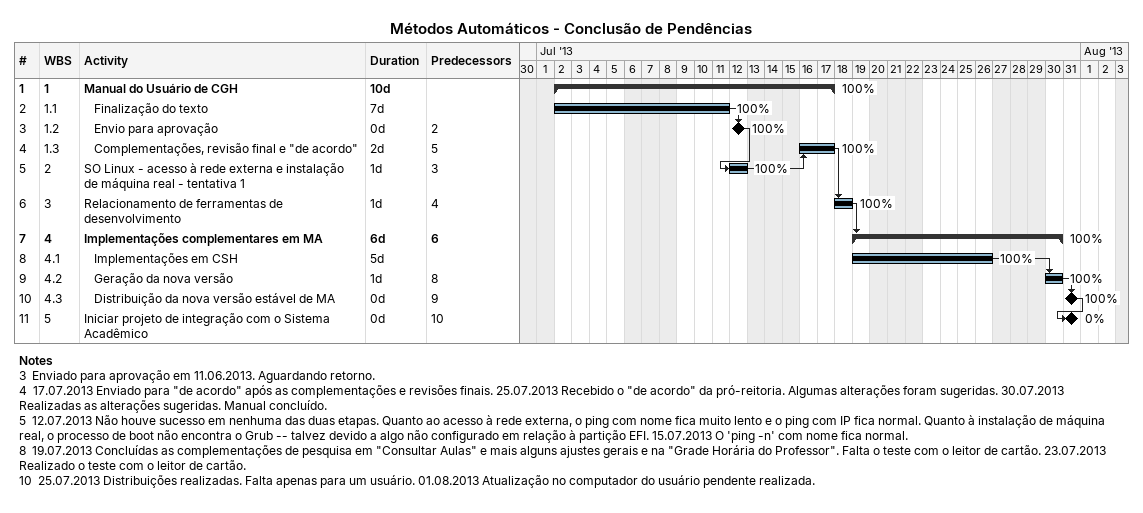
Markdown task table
Métodos Automáticos - Conclusão de Pendências

| ID | WBS | Task | Duration | Start | Finish | Predecessors | % complete |
|---|---|---|---|---|---|---|---|
| 1 | 1 | **Manual do Usuário de CGH** | 10d | 2013-07-02 | 2013-07-17 |  | 100 |
| 2 | 1.1 | Finalização do texto | 7d | 2013-07-02 | 2013-07-11 |  | 100 |
| 3 | 1.2 | Envio para aprovação | 0d | 2013-07-12 | 2013-07-12 | 2 | 100 |
| 4 | 1.3 | Complementações, revisão final e "de acordo" | 2d | 2013-07-16 | 2013-07-17 | 5 | 100 |
| 5 | 2 | SO Linux - acesso à rede externa e instalação de máquina real - tentativa 1 | 1d | 2013-07-12 | 2013-07-12 | 3 | 100 |
| 6 | 3 | Relacionamento de ferramentas de desenvolvimento | 1d | 2013-07-18 | 2013-07-18 | 4 | 100 |
| 7 | 4 | **Implementações complementares em MA** | 6d | 2013-07-19 | 2013-07-30 | 6 | 100 |
| 8 | 4.1 | Implementações em CSH | 5d | 2013-07-19 | 2013-07-26 |  | 100 |
| 9 | 4.2 | Geração da nova versão | 1d | 2013-07-30 | 2013-07-30 | 8 | 100 |
| 10 | 4.3 | Distribuição da nova versão estável de MA | 0d | 2013-07-31 | 2013-07-31 | 9 | 100 |
| 11 | 5 | Iniciar projeto de integração com o Sistema Acadêmico | 0d | 2013-07-31 | 2013-07-31 | 10 | 0 |

Notes
- 3: Enviado para aprovação em 11.06.2013. Aguardando retorno.
- 4: 17.07.2013 Enviado para "de acordo" após as complementações e revisões finais. 25.07.2013 Recebido o "de acordo" da pró-reitoria. Algumas alterações foram sugeridas. 30.07.2013 Realizadas as alterações sugeridas. Manual concluído.
- 5: 12.07.2013 Não houve sucesso em nenhuma das duas etapas. Quanto ao acesso à rede externa, o ping com nome fica muito lento e o ping com IP fica normal. Quanto à instalação de máquina real, o processo de boot não encontra o Grub -- talvez devido a algo não configurado em relação à partição EFI. 15.07.2013 O 'ping -n' com nome fica normal.
- 8: 19.07.2013 Concluídas as complementações de pesquisa em "Consultar Aulas" e mais alguns ajustes gerais e na "Grade Horária do Professor". Falta o teste com o leitor de cartão. 23.07.2013 Realizado o teste com o leitor de cartão.
- 10: 25.07.2013 Distribuições realizadas. Falta apenas para um usuário. 01.08.2013 Atualização no computador do usuário pendente realizada.
